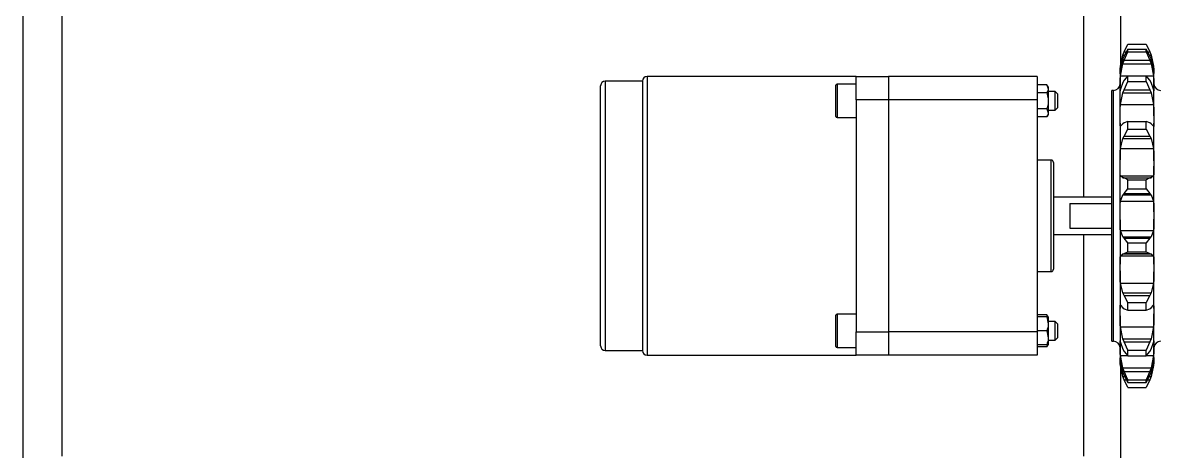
# Model space of a CAD drawing. Header units: millimetres. Extents: x -2889 to 8174, y 2447 to 8478.
# Drawn here: x 1605.82 to 1630.26, y 3385.35 to 3394.57 of the extents above; entities that cross this region are included whole.
import ezdxf

# ---------------------------------------------------------------- set-up
doc = ezdxf.new("R2010")
doc.units = ezdxf.units.MM

msp = doc.modelspace()

# ---------------------------------------------------------------- linework, layer by layer
at = {"color": 7, "linetype": 'Continuous', "lineweight": 25}
for p, q in [((1605.824, 3404.415), (1605.824, 3376.415)), ((1629.474, 3393.689), (1629.474, 3396.966)), ((1606.674, 3385.241), (1606.674, 3396.241)), ((1628.674, 3390.815), (1628.674, 3396.241)), ((1629.462, 3393.636), (1629.514, 3393.874)), ((1629.514, 3393.874), (1629.54, 3393.945)), ((1629.54, 3393.945), (1629.619, 3394.108)), ((1629.619, 3394), (1629.54, 3393.856)), ((1629.54, 3393.764), (1629.619, 3393.946)), ((1629.619, 3394.108), (1630.019, 3394.108)), ((1629.619, 3393.946), (1629.619, 3394)), ((1629.619, 3394), (1630.019, 3394)), ((1629.619, 3393.946), (1630.019, 3393.946)), ((1630.019, 3394.108), (1630.098, 3393.945)), ((1630.019, 3393.946), (1630.019, 3394)), ((1630.098, 3393.856), (1630.019, 3394)), ((1630.019, 3393.946), (1630.098, 3393.764)), ((1630.098, 3393.945), (1630.123, 3393.874)), ((1630.123, 3393.874), (1630.175, 3393.636)), ((1629.514, 3393.791), (1629.462, 3393.578)), ((1629.462, 3393.425), (1629.514, 3393.689)), ((1629.54, 3393.856), (1629.514, 3393.791)), ((1629.514, 3393.689), (1629.54, 3393.764)), ((1629.514, 3393.689), (1630.123, 3393.689)), ((1629.54, 3393.764), (1630.098, 3393.764)), ((1630.123, 3393.791), (1630.098, 3393.856)), ((1630.098, 3393.764), (1630.123, 3393.689)), ((1630.175, 3393.578), (1630.123, 3393.791)), ((1630.123, 3393.689), (1630.175, 3393.425)), ((1623.769, 3393.415), (1619.269, 3393.415)), ((1623.769, 3393.415), (1624.469, 3393.415)), ((1623.769, 3392.915), (1623.769, 3393.415)), ((1624.469, 3393.415), (1624.469, 3392.915)), ((1627.669, 3393.415), (1624.469, 3393.415)), ((1627.669, 3393.415), (1627.669, 3392.915)), ((1629.454, 3393.489), (1629.454, 3393.484)), ((1629.454, 3393.484), (1629.454, 3393.467)), ((1629.454, 3393.467), (1629.454, 3393.214)), ((1629.619, 3393.427), (1629.54, 3393.334)), ((1629.619, 3393.307), (1629.619, 3393.427)), ((1629.619, 3393.427), (1630.019, 3393.427)), ((1630.019, 3393.307), (1630.019, 3393.427)), ((1630.098, 3393.334), (1630.019, 3393.427)), ((1630.184, 3393.483), (1630.184, 3393.489)), ((1630.184, 3393.466), (1630.184, 3393.483)), ((1630.184, 3393.203), (1630.184, 3393.466)), ((1618.269, 3387.615), (1618.269, 3393.215)), ((1619.169, 3393.315), (1618.369, 3393.315)), ((1619.169, 3393.315), (1619.169, 3387.515)), ((1623.337, 3392.554), (1623.337, 3393.226)), ((1623.769, 3393.25), (1623.361, 3393.25)), ((1627.876, 3393.237), (1627.669, 3393.237)), ((1627.909, 3393.19), (1627.876, 3393.237)), ((1627.876, 3393.237), (1627.909, 3393.15)), ((1627.909, 3393.19), (1627.909, 3393.15)), ((1627.909, 3393.15), (1627.909, 3392.89)), ((1629.454, 3393.185), (1629.454, 3393.214)), ((1629.454, 3393.122), (1629.454, 3393.185)), ((1629.514, 3393.286), (1629.462, 3393.144)), ((1629.54, 3393.334), (1629.514, 3393.286)), ((1629.54, 3393.13), (1629.619, 3393.307)), ((1629.619, 3393.307), (1630.019, 3393.307)), ((1630.019, 3393.307), (1630.098, 3393.13)), ((1630.123, 3393.286), (1630.098, 3393.334)), ((1630.175, 3393.144), (1630.123, 3393.286)), ((1630.184, 3393.185), (1630.184, 3393.122)), ((1624.469, 3392.915), (1623.769, 3392.915)), ((1623.769, 3392.915), (1623.769, 3390.415)), ((1624.469, 3392.915), (1624.469, 3387.915)), ((1627.669, 3392.915), (1624.469, 3392.915)), ((1627.876, 3393.064), (1627.669, 3393.064)), ((1627.669, 3392.915), (1627.669, 3387.915)), ((1628.059, 3393.09), (1627.909, 3393.09)), ((1628.109, 3393.04), (1628.059, 3393.09)), ((1628.059, 3392.69), (1628.059, 3393.09)), ((1628.109, 3393.04), (1628.109, 3392.74)), ((1629.31, 3393.115), (1629.274, 3393.115)), ((1629.274, 3387.715), (1629.274, 3393.115)), ((1629.454, 3393.116), (1629.454, 3393.122)), ((1629.454, 3392.528), (1629.454, 3393.122)), ((1629.462, 3392.808), (1629.514, 3393.062)), ((1629.514, 3393.062), (1629.54, 3393.13)), ((1629.514, 3393.062), (1630.123, 3393.062)), ((1629.54, 3393.13), (1630.098, 3393.13)), ((1630.098, 3393.13), (1630.123, 3393.062)), ((1630.123, 3393.062), (1630.175, 3392.808)), ((1630.184, 3392.566), (1630.184, 3393.119)), ((1627.876, 3392.717), (1627.669, 3392.717)), ((1627.876, 3392.717), (1627.909, 3392.631)), ((1627.909, 3392.89), (1627.909, 3392.631)), ((1627.909, 3392.69), (1628.059, 3392.69)), ((1628.059, 3392.69), (1628.109, 3392.74)), ((1629.462, 3392.808), (1630.175, 3392.808)), ((1623.361, 3392.53), (1623.769, 3392.53)), ((1627.876, 3392.544), (1627.669, 3392.544)), ((1627.876, 3392.544), (1627.909, 3392.59)), ((1627.909, 3392.631), (1627.909, 3392.59)), ((1629.454, 3392.424), (1629.454, 3392.528)), ((1629.454, 3392.408), (1629.454, 3391.619)), ((1629.54, 3392.417), (1629.514, 3392.393)), ((1629.619, 3392.447), (1629.54, 3392.417)), ((1629.619, 3392.447), (1630.019, 3392.447)), ((1629.619, 3392.278), (1629.619, 3392.447)), ((1630.019, 3392.278), (1630.019, 3392.447)), ((1630.098, 3392.417), (1630.019, 3392.447)), ((1630.123, 3392.393), (1630.098, 3392.417)), ((1630.184, 3392.528), (1630.184, 3392.424)), ((1630.184, 3391.601), (1630.184, 3392.412)), ((1629.462, 3392.342), (1629.461, 3392.344)), ((1629.514, 3392.393), (1629.462, 3392.342)), ((1629.54, 3392.13), (1629.619, 3392.278)), ((1629.619, 3392.278), (1630.019, 3392.278)), ((1630.019, 3392.278), (1630.098, 3392.13)), ((1630.175, 3392.342), (1630.123, 3392.393)), ((1630.178, 3392.341), (1630.175, 3392.342)), ((1629.462, 3391.867), (1629.514, 3392.077)), ((1629.514, 3392.077), (1629.54, 3392.13)), ((1629.514, 3392.077), (1630.123, 3392.077)), ((1629.54, 3392.13), (1630.098, 3392.13)), ((1630.098, 3392.13), (1630.123, 3392.077)), ((1630.123, 3392.077), (1630.175, 3391.867)), ((1629.462, 3391.867), (1630.175, 3391.867)), ((1627.969, 3391.615), (1627.669, 3391.615)), ((1628.019, 3391.565), (1628.019, 3389.265)), ((1629.454, 3391.455), (1629.454, 3391.586)), ((1629.454, 3390.486), (1629.454, 3391.455)), ((1630.184, 3391.586), (1630.184, 3391.455)), ((1630.184, 3390.499), (1630.184, 3391.485)), ((1629.514, 3391.233), (1629.462, 3391.279)), ((1629.462, 3391.279), (1630.175, 3391.279)), ((1629.54, 3391.23), (1629.514, 3391.233)), ((1629.514, 3391.233), (1630.123, 3391.233)), ((1629.619, 3391.192), (1629.54, 3391.23)), ((1629.54, 3391.23), (1630.098, 3391.23)), ((1629.619, 3390.998), (1629.619, 3391.192)), ((1629.619, 3391.192), (1630.019, 3391.192)), ((1630.098, 3391.23), (1630.019, 3391.192)), ((1630.019, 3390.998), (1630.019, 3391.192)), ((1630.123, 3391.233), (1630.098, 3391.23)), ((1630.175, 3391.279), (1630.123, 3391.233)), ((1629.54, 3390.898), (1629.619, 3390.998)), ((1629.619, 3390.998), (1630.019, 3390.998)), ((1630.019, 3390.998), (1630.098, 3390.898)), ((1629.274, 3390.815), (1628.019, 3390.815)), ((1629.462, 3390.731), (1629.514, 3390.868)), ((1629.462, 3390.731), (1630.175, 3390.731)), ((1629.514, 3390.868), (1629.54, 3390.898)), ((1629.514, 3390.868), (1630.123, 3390.868)), ((1629.54, 3390.898), (1630.098, 3390.898)), ((1630.098, 3390.898), (1630.123, 3390.868)), ((1630.123, 3390.868), (1630.175, 3390.731)), ((1628.369, 3390.68), (1628.369, 3390.151)), ((1628.369, 3390.68), (1629.274, 3390.68)), ((1629.454, 3390.345), (1629.454, 3390.486)), ((1630.184, 3390.486), (1630.184, 3390.345)), ((1623.769, 3390.415), (1623.769, 3387.915)), ((1629.454, 3390.332), (1629.454, 3389.371)), ((1630.184, 3389.376), (1630.184, 3390.345)), ((1628.019, 3390.015), (1629.274, 3390.015)), ((1628.369, 3390.151), (1629.274, 3390.151)), ((1628.674, 3385.241), (1628.674, 3390.015)), ((1629.514, 3389.963), (1629.462, 3390.1)), ((1629.462, 3390.1), (1630.175, 3390.1)), ((1629.54, 3389.933), (1629.514, 3389.963)), ((1629.514, 3389.963), (1630.123, 3389.963)), ((1630.123, 3389.963), (1630.098, 3389.933)), ((1630.175, 3390.1), (1630.123, 3389.963)), ((1629.619, 3389.833), (1629.54, 3389.933)), ((1629.54, 3389.933), (1630.098, 3389.933)), ((1629.619, 3389.833), (1630.019, 3389.833)), ((1629.619, 3389.639), (1629.619, 3389.833)), ((1630.098, 3389.933), (1630.019, 3389.833)), ((1630.019, 3389.639), (1630.019, 3389.833)), ((1629.462, 3389.552), (1629.514, 3389.598)), ((1629.462, 3389.552), (1630.175, 3389.552)), ((1629.514, 3389.598), (1629.54, 3389.601)), ((1629.514, 3389.598), (1630.123, 3389.598)), ((1629.54, 3389.601), (1629.619, 3389.639)), ((1629.54, 3389.601), (1630.098, 3389.601)), ((1629.619, 3389.639), (1630.019, 3389.639)), ((1630.019, 3389.639), (1630.098, 3389.601)), ((1630.098, 3389.601), (1630.123, 3389.598)), ((1630.123, 3389.598), (1630.175, 3389.552)), ((1629.454, 3389.245), (1629.454, 3389.376)), ((1629.454, 3389.23), (1629.454, 3388.419)), ((1630.184, 3389.376), (1630.184, 3389.245)), ((1627.669, 3389.215), (1627.969, 3389.215)), ((1630.184, 3388.423), (1630.184, 3389.212)), ((1629.514, 3388.754), (1629.462, 3388.964)), ((1629.462, 3388.964), (1630.175, 3388.964)), ((1629.54, 3388.701), (1629.514, 3388.754)), ((1629.514, 3388.754), (1630.123, 3388.754)), ((1630.123, 3388.754), (1630.098, 3388.701)), ((1630.175, 3388.964), (1630.123, 3388.754)), ((1629.619, 3388.553), (1629.54, 3388.701)), ((1629.54, 3388.701), (1630.098, 3388.701)), ((1629.619, 3388.553), (1630.019, 3388.553)), ((1629.619, 3388.384), (1629.619, 3388.553)), ((1630.098, 3388.701), (1630.019, 3388.553)), ((1630.019, 3388.384), (1630.019, 3388.553)), ((1623.337, 3387.941), (1623.337, 3388.277)), ((1623.769, 3388.301), (1623.361, 3388.301)), ((1627.876, 3388.287), (1627.669, 3388.287)), ((1627.909, 3388.241), (1627.876, 3388.287)), ((1627.876, 3388.287), (1627.894, 3388.241)), ((1629.454, 3388.303), (1629.454, 3388.407)), ((1629.454, 3388.265), (1629.454, 3387.712)), ((1629.46, 3388.49), (1629.462, 3388.489)), ((1629.462, 3388.489), (1629.514, 3388.438)), ((1629.514, 3388.438), (1629.54, 3388.414)), ((1629.54, 3388.414), (1629.619, 3388.384)), ((1629.619, 3388.384), (1630.019, 3388.384)), ((1630.019, 3388.384), (1630.098, 3388.414)), ((1630.098, 3388.414), (1630.123, 3388.438)), ((1630.123, 3388.438), (1630.175, 3388.489)), ((1630.175, 3388.489), (1630.177, 3388.487)), ((1630.184, 3388.407), (1630.184, 3388.303)), ((1630.184, 3387.709), (1630.184, 3388.303)), ((1627.876, 3388.241), (1627.669, 3388.241)), ((1627.876, 3388.241), (1627.909, 3388.091)), ((1627.909, 3388.241), (1627.909, 3388.091)), ((1628.059, 3388.141), (1627.909, 3388.141)), ((1627.909, 3388.091), (1627.909, 3387.791)), ((1628.109, 3388.091), (1628.059, 3388.141)), ((1628.059, 3387.741), (1628.059, 3388.141)), ((1628.109, 3388.091), (1628.109, 3387.791)), ((1629.462, 3388.023), (1630.175, 3388.023)), ((1629.514, 3387.769), (1629.462, 3388.023)), ((1630.175, 3388.023), (1630.123, 3387.769)), ((1623.337, 3387.605), (1623.337, 3387.941)), ((1623.769, 3387.915), (1624.469, 3387.915)), ((1623.769, 3387.415), (1623.769, 3387.915)), ((1624.469, 3387.915), (1624.469, 3387.415)), ((1627.669, 3387.915), (1624.469, 3387.915)), ((1627.876, 3387.941), (1627.669, 3387.941)), ((1627.669, 3387.915), (1627.669, 3387.415)), ((1627.876, 3387.941), (1627.909, 3387.791)), ((1627.909, 3387.791), (1627.909, 3387.641)), ((1628.059, 3387.741), (1628.109, 3387.791)), ((1629.54, 3387.701), (1629.514, 3387.769)), ((1629.514, 3387.769), (1630.123, 3387.769)), ((1630.123, 3387.769), (1630.098, 3387.701)), ((1623.361, 3387.581), (1623.769, 3387.581)), ((1627.876, 3387.641), (1627.669, 3387.641)), ((1627.876, 3387.594), (1627.669, 3387.594)), ((1627.876, 3387.594), (1627.909, 3387.641)), ((1627.895, 3387.641), (1627.876, 3387.594)), ((1627.909, 3387.741), (1628.059, 3387.741)), ((1629.274, 3387.715), (1629.31, 3387.715)), ((1629.454, 3387.646), (1629.454, 3387.709)), ((1629.454, 3387.628), (1629.454, 3387.365)), ((1629.462, 3387.687), (1629.514, 3387.545)), ((1629.514, 3387.545), (1629.54, 3387.497)), ((1629.619, 3387.524), (1629.54, 3387.701)), ((1629.54, 3387.701), (1630.098, 3387.701)), ((1629.619, 3387.404), (1629.619, 3387.524)), ((1629.619, 3387.524), (1630.019, 3387.524)), ((1630.098, 3387.701), (1630.019, 3387.524)), ((1630.019, 3387.404), (1630.019, 3387.524)), ((1630.098, 3387.497), (1630.123, 3387.545)), ((1630.123, 3387.545), (1630.175, 3387.687)), ((1630.184, 3387.709), (1630.184, 3387.646)), ((1630.184, 3387.646), (1630.184, 3387.617)), ((1630.184, 3387.364), (1630.184, 3387.617)), ((1618.369, 3387.515), (1619.169, 3387.515)), ((1619.269, 3387.415), (1623.769, 3387.415)), ((1624.469, 3387.415), (1623.769, 3387.415)), ((1627.669, 3387.415), (1624.469, 3387.415)), ((1629.454, 3387.365), (1629.454, 3387.348)), ((1629.454, 3387.348), (1629.454, 3387.342)), ((1629.514, 3387.142), (1629.462, 3387.406)), ((1629.54, 3387.497), (1629.619, 3387.404)), ((1629.619, 3387.404), (1630.019, 3387.404)), ((1630.019, 3387.404), (1630.098, 3387.497)), ((1630.175, 3387.406), (1630.123, 3387.142)), ((1630.184, 3387.347), (1630.184, 3387.364)), ((1630.184, 3387.342), (1630.184, 3387.347)), ((1629.462, 3387.253), (1629.514, 3387.04)), ((1629.514, 3386.957), (1629.462, 3387.195)), ((1629.474, 3383.865), (1629.474, 3387.142)), ((1629.54, 3387.067), (1629.514, 3387.142)), ((1629.514, 3387.142), (1630.123, 3387.142)), ((1629.514, 3387.04), (1629.54, 3386.975)), ((1629.619, 3386.885), (1629.54, 3387.067)), ((1629.54, 3387.067), (1630.098, 3387.067)), ((1630.098, 3387.067), (1630.019, 3386.885)), ((1630.123, 3387.142), (1630.098, 3387.067)), ((1630.098, 3386.975), (1630.123, 3387.04)), ((1630.123, 3387.04), (1630.175, 3387.253)), ((1630.175, 3387.195), (1630.123, 3386.957)), ((1629.54, 3386.886), (1629.514, 3386.957)), ((1629.54, 3386.975), (1629.619, 3386.831)), ((1629.619, 3386.723), (1629.54, 3386.886)), ((1629.619, 3386.831), (1629.619, 3386.885)), ((1629.619, 3386.885), (1630.019, 3386.885)), ((1629.619, 3386.831), (1630.019, 3386.831)), ((1630.019, 3386.831), (1630.098, 3386.975)), ((1630.098, 3386.886), (1630.019, 3386.723)), ((1630.019, 3386.831), (1630.019, 3386.885)), ((1630.123, 3386.957), (1630.098, 3386.886)), ((1629.619, 3386.723), (1630.019, 3386.723))]:
    msp.add_line(p, q, dxfattribs=at)
at = {"color": 8, "linetype": 'Continuous', "lineweight": 25}
for p, q in [((1629.514, 3393.874), (1629.55, 3393.874)), ((1629.54, 3393.945), (1629.589, 3393.945)), ((1630.049, 3393.945), (1630.098, 3393.945)), ((1630.088, 3393.874), (1630.123, 3393.874)), ((1619.269, 3393.415), (1619.269, 3387.415)), ((1629.462, 3393.425), (1629.617, 3393.425)), ((1630.02, 3393.425), (1630.175, 3393.425)), ((1618.369, 3393.315), (1618.369, 3387.515)), ((1623.361, 3393.25), (1623.361, 3392.53)), ((1629.31, 3387.715), (1629.31, 3393.115)), ((1627.969, 3389.215), (1627.969, 3391.615)), ((1623.361, 3388.301), (1623.361, 3387.941)), ((1623.361, 3387.941), (1623.361, 3387.581)), ((1629.462, 3387.406), (1629.617, 3387.406)), ((1630.02, 3387.406), (1630.175, 3387.406)), ((1629.514, 3386.957), (1629.55, 3386.957)), ((1629.54, 3386.886), (1629.589, 3386.886)), ((1630.049, 3386.886), (1630.098, 3386.886)), ((1630.088, 3386.957), (1630.123, 3386.957))]:
    msp.add_line(p, q, dxfattribs=at)
at = {"color": 7, "linetype": 'Continuous', "lineweight": 25}
for centre, radius, start, end in [((1619.269, 3393.315), 0.1, 90, 180), ((1630.724, 3393.489), 1.27, 174.4756, 180), ((1628.914, 3393.489), 1.27, 0, 5.6537), ((1618.369, 3393.215), 0.1, 90, 180), ((1623.361, 3393.226), 0.024, 90, 180), ((1629.31, 3393.259), 0.144, 270, 358.1372), ((1630.328, 3393.259), 0.144, 181.8628, 270), ((1623.361, 3392.554), 0.024, 180, 270), ((1627.969, 3391.565), 0.05, 0, 90), ((1627.969, 3389.265), 0.05, 270, 0), ((1623.361, 3388.277), 0.024, 90, 180), ((1618.369, 3387.615), 0.1, 180, 270), ((1623.361, 3387.605), 0.024, 180, 270), ((1629.31, 3387.572), 0.144, 1.8628, 90), ((1630.328, 3387.572), 0.144, 90, 178.1372), ((1619.269, 3387.515), 0.1, 180, 270), ((1630.724, 3387.342), 1.27, 180, 185.6537), ((1628.914, 3387.342), 1.27, 354.4756, 0)]:
    msp.add_arc(centre, radius, start, end, dxfattribs=at)
for points, knots in [([(1629.454, 3393.468), (1629.454, 3393.48), (1629.454, 3393.507), (1629.455, 3393.573), (1629.461, 3393.622), (1629.462, 3393.636)], [0, 0, 0, 0, 0.365728, 0.831161, 1, 1, 1, 1]), ([(1630.175, 3393.636), (1630.178, 3393.601), (1630.185, 3393.531), (1630.184, 3393.488), (1630.184, 3393.475), (1630.184, 3393.475)], [0, 0, 0, 0, 0.499635, 0.999058, 1, 1, 1, 1]), ([(1629.462, 3393.578), (1629.459, 3393.548), (1629.453, 3393.49), (1629.454, 3393.461), (1629.454, 3393.456), (1629.454, 3393.455)], [0, 0, 0, 0, 0.459413, 0.918648, 1, 1, 1, 1]), ([(1629.454, 3393.249), (1629.454, 3393.252), (1629.454, 3393.287), (1629.455, 3393.35), (1629.461, 3393.409), (1629.462, 3393.425)], [0, 0, 0, 0, 0.073721, 0.753456, 1, 1, 1, 1]), ([(1630.184, 3393.455), (1630.184, 3393.461), (1630.184, 3393.474), (1630.182, 3393.524), (1630.177, 3393.566), (1630.175, 3393.578)], [0, 0, 0, 0, 0.365746, 0.831179, 1, 1, 1, 1]), ([(1630.175, 3393.425), (1630.178, 3393.382), (1630.185, 3393.297), (1630.184, 3393.222), (1630.184, 3393.19), (1630.184, 3393.185)], [0, 0, 0, 0, 0.4594427, 0.918678, 1, 1, 1, 1]), ([(1627.909, 3393.15), (1627.909, 3393.147), (1627.908, 3393.118), (1627.891, 3393.089), (1627.876, 3393.064)], [0, 0, 0, 0, 0.097922, 1, 1, 1, 1]), ([(1629.462, 3393.144), (1629.459, 3393.126), (1629.454, 3393.103), (1629.454, 3393.109), (1629.454, 3393.111)], [0, 0, 0, 0, 0.761702, 1, 1, 1, 1]), ([(1630.184, 3393.122), (1630.184, 3393.115), (1630.184, 3393.098), (1630.182, 3393.114), (1630.177, 3393.137), (1630.175, 3393.144)], [0, 0, 0, 0, 0.365758, 0.831191, 1, 1, 1, 1]), ([(1627.876, 3393.064), (1627.889, 3393.02), (1627.907, 3392.963), (1627.908, 3392.904), (1627.909, 3392.89)], [0, 0, 0, 0, 0.762598, 1, 1, 1, 1]), ([(1627.909, 3392.89), (1627.905, 3392.847), (1627.9, 3392.788), (1627.881, 3392.732), (1627.876, 3392.717)], [0, 0, 0, 0, 0.739122, 1, 1, 1, 1]), ([(1629.454, 3392.528), (1629.454, 3392.56), (1629.454, 3392.631), (1629.455, 3392.731), (1629.461, 3392.791), (1629.462, 3392.808)], [0, 0, 0, 0, 0.36576, 0.831193, 1, 1, 1, 1]), ([(1630.175, 3392.808), (1630.178, 3392.763), (1630.185, 3392.674), (1630.184, 3392.58), (1630.184, 3392.535), (1630.184, 3392.528)], [0, 0, 0, 0, 0.459443, 0.918679, 1, 1, 1, 1]), ([(1627.909, 3392.631), (1627.909, 3392.628), (1627.908, 3392.598), (1627.891, 3392.57), (1627.876, 3392.544)], [0, 0, 0, 0, 0.097922, 1, 1, 1, 1]), ([(1629.455, 3392.355), (1629.454, 3392.37), (1629.454, 3392.388), (1629.454, 3392.42), (1629.454, 3392.424)], [0, 0, 0, 0, 0.8495613, 1, 1, 1, 1]), ([(1630.184, 3392.424), (1630.184, 3392.404), (1630.184, 3392.359), (1630.181, 3392.348), (1630.179, 3392.341)], [0, 0, 0, 0, 0.440042, 1, 1, 1, 1]), ([(1629.454, 3391.586), (1629.454, 3391.621), (1629.454, 3391.702), (1629.455, 3391.799), (1629.461, 3391.853), (1629.462, 3391.867)], [0, 0, 0, 0, 0.365757, 0.831189, 1, 1, 1, 1]), ([(1630.175, 3391.867), (1630.178, 3391.827), (1630.185, 3391.745), (1630.184, 3391.645), (1630.184, 3391.594), (1630.184, 3391.586)], [0, 0, 0, 0, 0.459433, 0.918668, 1, 1, 1, 1]), ([(1629.462, 3391.279), (1629.459, 3391.297), (1629.453, 3391.331), (1629.454, 3391.404), (1629.454, 3391.448), (1629.454, 3391.455)], [0, 0, 0, 0, 0.459441, 0.918676, 1, 1, 1, 1]), ([(1630.184, 3391.455), (1630.184, 3391.426), (1630.184, 3391.36), (1630.182, 3391.305), (1630.177, 3391.285), (1630.175, 3391.279)], [0, 0, 0, 0, 0.365749, 0.831181, 1, 1, 1, 1]), ([(1629.454, 3390.486), (1629.454, 3390.52), (1629.454, 3390.598), (1629.455, 3390.68), (1629.461, 3390.72), (1629.462, 3390.731)], [0, 0, 0, 0, 0.36574, 0.831173, 1, 1, 1, 1]), ([(1630.175, 3390.731), (1630.178, 3390.7), (1630.185, 3390.637), (1630.184, 3390.545), (1630.184, 3390.493), (1630.184, 3390.486)], [0, 0, 0, 0, 0.459425, 0.91866, 1, 1, 1, 1]), ([(1629.462, 3390.1), (1629.459, 3390.131), (1629.453, 3390.194), (1629.454, 3390.286), (1629.454, 3390.338), (1629.454, 3390.345)], [0, 0, 0, 0, 0.4594248, 0.9186597, 1, 1, 1, 1]), ([(1630.184, 3390.345), (1630.184, 3390.311), (1630.184, 3390.233), (1630.182, 3390.151), (1630.177, 3390.111), (1630.175, 3390.1)], [0, 0, 0, 0, 0.36574, 0.831173, 1, 1, 1, 1]), ([(1629.454, 3389.376), (1629.454, 3389.405), (1629.454, 3389.471), (1629.455, 3389.526), (1629.461, 3389.546), (1629.462, 3389.552)], [0, 0, 0, 0, 0.3657486, 0.8311813, 1, 1, 1, 1]), ([(1630.175, 3389.552), (1630.178, 3389.534), (1630.185, 3389.5), (1630.184, 3389.427), (1630.184, 3389.383), (1630.184, 3389.376)], [0, 0, 0, 0, 0.4594409, 0.9186762, 1, 1, 1, 1]), ([(1629.462, 3388.964), (1629.459, 3389.004), (1629.453, 3389.086), (1629.454, 3389.186), (1629.454, 3389.237), (1629.454, 3389.245)], [0, 0, 0, 0, 0.459433, 0.918668, 1, 1, 1, 1]), ([(1630.184, 3389.245), (1630.184, 3389.21), (1630.184, 3389.129), (1630.182, 3389.032), (1630.177, 3388.978), (1630.175, 3388.964)], [0, 0, 0, 0, 0.365757, 0.831189, 1, 1, 1, 1]), ([(1629.454, 3388.407), (1629.454, 3388.427), (1629.453, 3388.472), (1629.456, 3388.483), (1629.458, 3388.49)], [0, 0, 0, 0, 0.440042, 1, 1, 1, 1]), ([(1629.462, 3388.023), (1629.459, 3388.068), (1629.453, 3388.157), (1629.454, 3388.251), (1629.454, 3388.296), (1629.454, 3388.303)], [0, 0, 0, 0, 0.459443, 0.918679, 1, 1, 1, 1]), ([(1630.184, 3388.303), (1630.184, 3388.271), (1630.184, 3388.2), (1630.182, 3388.1), (1630.177, 3388.04), (1630.175, 3388.023)], [0, 0, 0, 0, 0.36576, 0.831193, 1, 1, 1, 1]), ([(1630.183, 3388.476), (1630.183, 3388.461), (1630.184, 3388.443), (1630.184, 3388.411), (1630.184, 3388.407)], [0, 0, 0, 0, 0.8495613, 1, 1, 1, 1]), ([(1627.909, 3388.241), (1627.908, 3388.241), (1627.907, 3388.241), (1627.889, 3388.241), (1627.876, 3388.241)], [0, 0, 0, 0, 0.237402, 1, 1, 1, 1]), ([(1627.909, 3388.091), (1627.909, 3388.086), (1627.908, 3388.035), (1627.891, 3387.985), (1627.876, 3387.941)], [0, 0, 0, 0, 0.097922, 1, 1, 1, 1]), ([(1627.909, 3387.791), (1627.909, 3387.786), (1627.908, 3387.735), (1627.891, 3387.685), (1627.876, 3387.641)], [0, 0, 0, 0, 0.097922, 1, 1, 1, 1]), ([(1627.876, 3387.641), (1627.889, 3387.641), (1627.907, 3387.641), (1627.908, 3387.641), (1627.909, 3387.641)], [0, 0, 0, 0, 0.762598, 1, 1, 1, 1]), ([(1629.462, 3387.406), (1629.459, 3387.449), (1629.453, 3387.534), (1629.454, 3387.609), (1629.454, 3387.641), (1629.454, 3387.646)], [0, 0, 0, 0, 0.4594427, 0.918678, 1, 1, 1, 1]), ([(1629.454, 3387.709), (1629.454, 3387.716), (1629.454, 3387.733), (1629.455, 3387.717), (1629.461, 3387.694), (1629.462, 3387.687)], [0, 0, 0, 0, 0.365758, 0.831191, 1, 1, 1, 1]), ([(1630.175, 3387.687), (1630.179, 3387.705), (1630.183, 3387.728), (1630.183, 3387.722), (1630.183, 3387.72)], [0, 0, 0, 0, 0.7617019, 1, 1, 1, 1]), ([(1630.184, 3387.582), (1630.184, 3387.579), (1630.184, 3387.544), (1630.182, 3387.481), (1630.177, 3387.422), (1630.175, 3387.406)], [0, 0, 0, 0, 0.073721, 0.753456, 1, 1, 1, 1]), ([(1630.184, 3387.715), (1630.184, 3387.715), (1630.184, 3387.714), (1630.184, 3387.711), (1630.184, 3387.709)], [0, 0, 0, 0, 0.223219, 1, 1, 1, 1]), ([(1629.462, 3387.195), (1629.459, 3387.23), (1629.453, 3387.3), (1629.454, 3387.343), (1629.454, 3387.356), (1629.454, 3387.356)], [0, 0, 0, 0, 0.499635, 0.999058, 1, 1, 1, 1]), ([(1629.454, 3387.376), (1629.454, 3387.37), (1629.454, 3387.357), (1629.455, 3387.307), (1629.461, 3387.265), (1629.462, 3387.253)], [0, 0, 0, 0, 0.365746, 0.831179, 1, 1, 1, 1]), ([(1630.175, 3387.253), (1630.178, 3387.283), (1630.185, 3387.341), (1630.184, 3387.37), (1630.184, 3387.375), (1630.184, 3387.376)], [0, 0, 0, 0, 0.459413, 0.918648, 1, 1, 1, 1]), ([(1630.184, 3387.363), (1630.184, 3387.351), (1630.184, 3387.324), (1630.182, 3387.258), (1630.177, 3387.209), (1630.175, 3387.195)], [0, 0, 0, 0, 0.365728, 0.831161, 1, 1, 1, 1])]:
    msp.add_open_spline(points, degree=3, knots=knots, dxfattribs=at)

doc.saveas('drawing.dxf')
